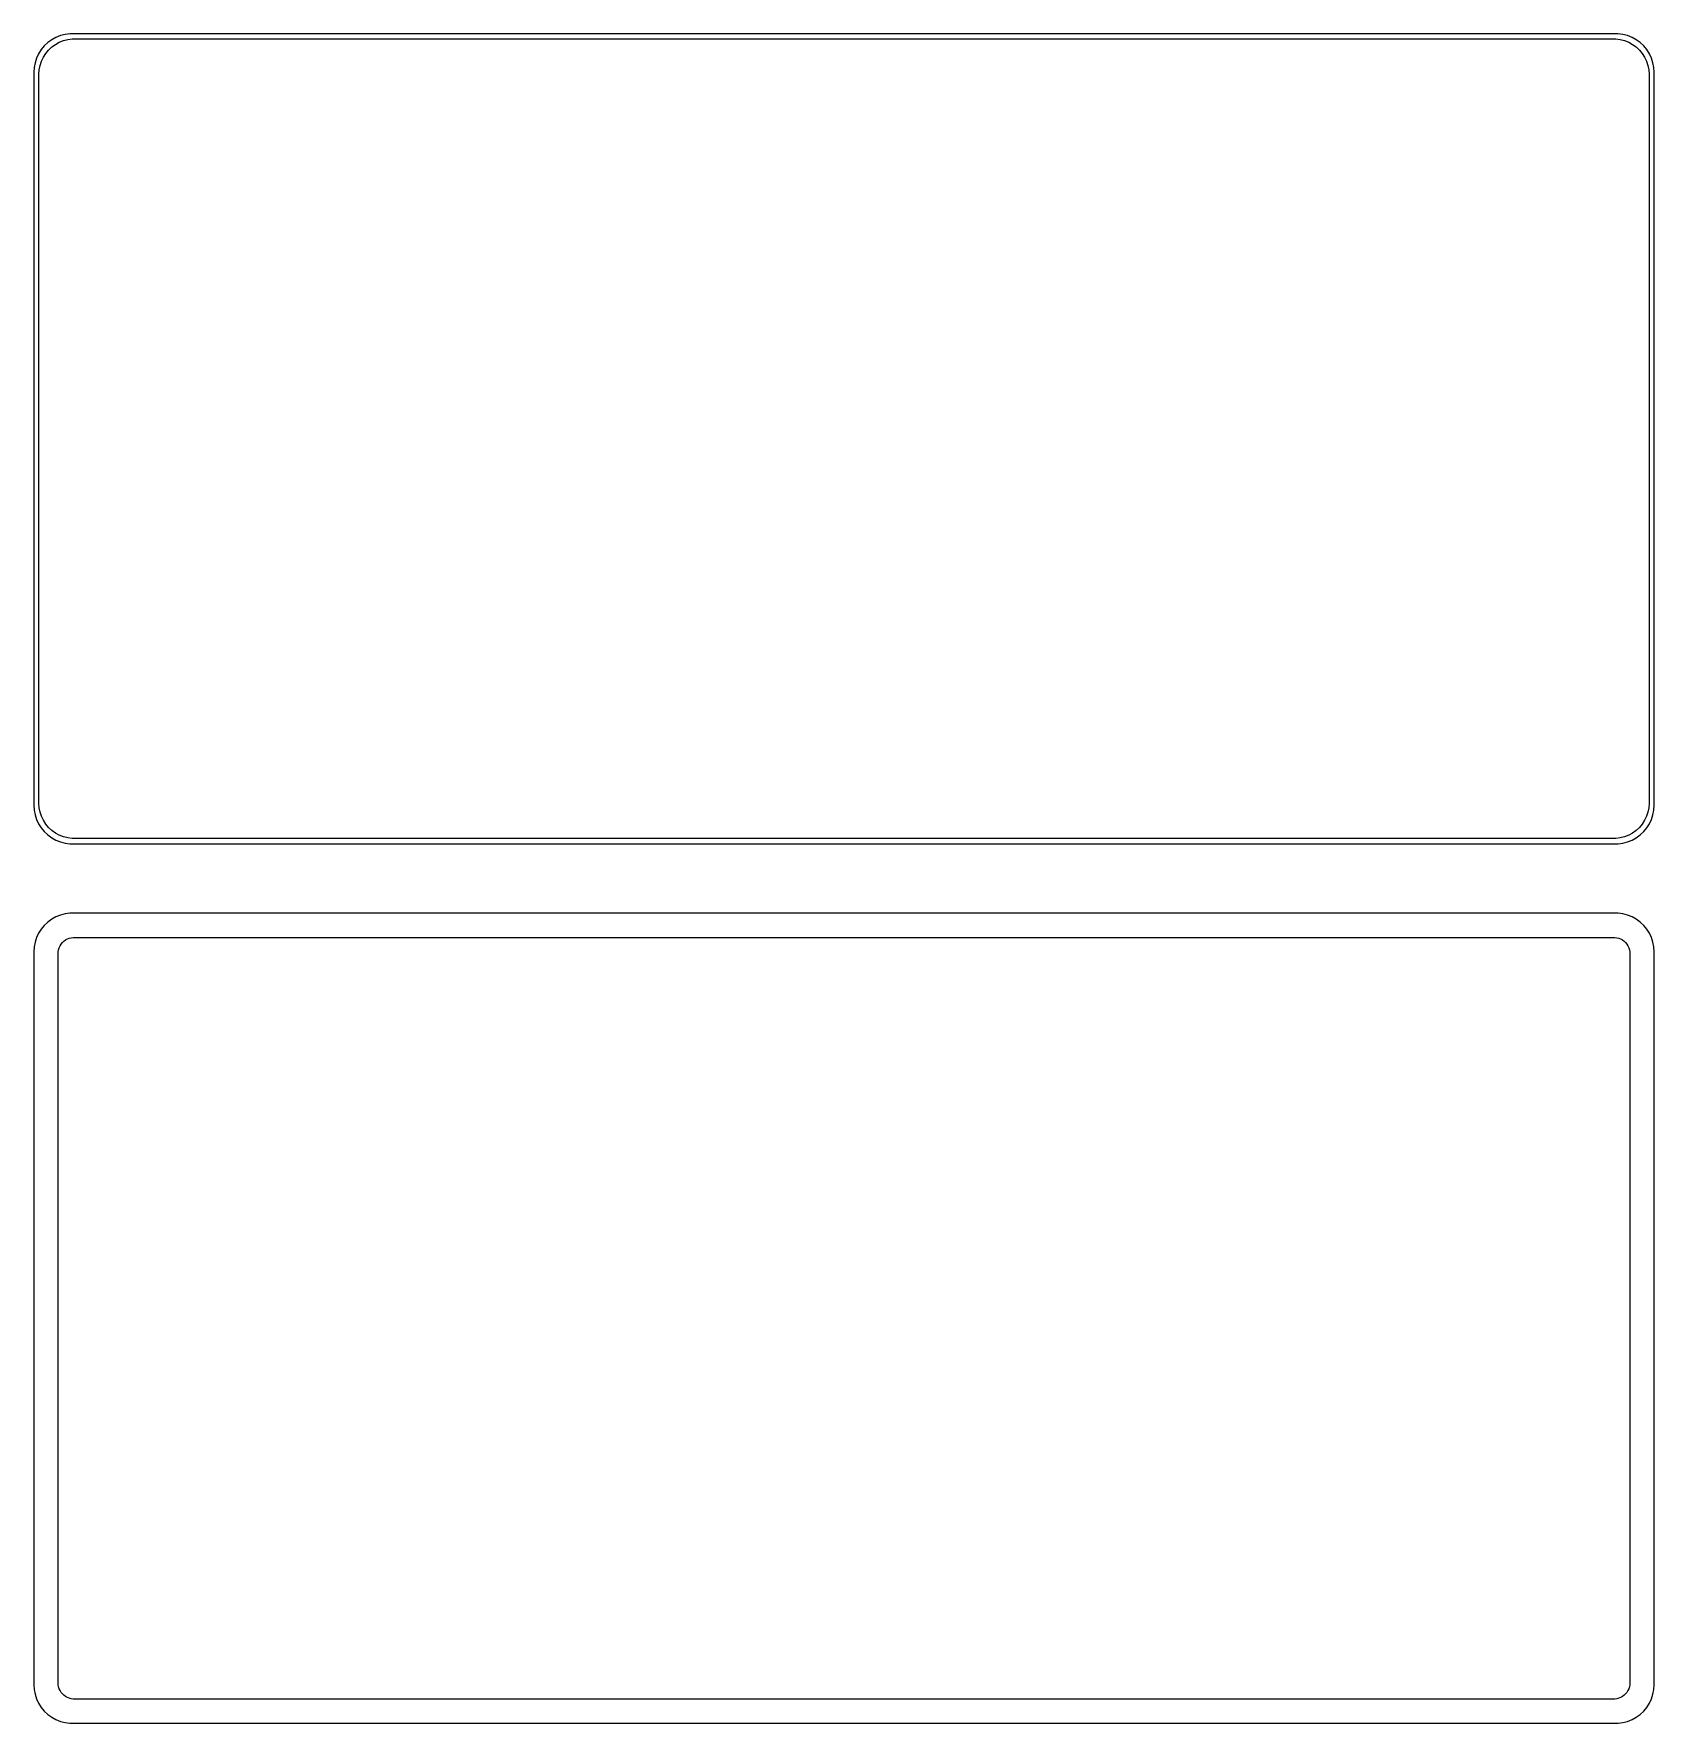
# Model space of a CAD drawing. Header units: metres. Extents: x -105 to 105, y 176 to 394.
import ezdxf

# ---------------------------------------------------------------- set-up
doc = ezdxf.new("R2010")
doc.units = ezdxf.units.M

msp = doc.modelspace()

# ---------------------------------------------------------------- linework, layer by layer
for p, q in [((-101.545, 394.255), (-102.129, 394.024)), ((-100.937, 394.411), (-101.545, 394.255)), ((-100.314, 394.49), (-100.937, 394.411)), ((100.314, 394.49), (-100.314, 394.49)), ((100.937, 394.411), (100.314, 394.49)), ((101.545, 394.255), (100.937, 394.411)), ((102.129, 394.024), (101.545, 394.255)), ((-104.045, 392.439), (-104.382, 391.909)), ((-103.645, 392.923), (-104.045, 392.439)), ((-103.187, 393.353), (-103.645, 392.923)), ((-103.454, 391.941), (-103.088, 392.384)), ((-102.679, 393.722), (-103.187, 393.353)), ((-103.088, 392.384), (-102.668, 392.778)), ((-102.129, 394.024), (-102.679, 393.722)), ((-102.668, 392.778), (-102.203, 393.116)), ((-102.203, 393.116), (-101.699, 393.393)), ((-101.699, 393.393), (-101.165, 393.604)), ((-101.165, 393.604), (-100.608, 393.747)), ((-100.608, 393.747), (-100.037, 393.819)), ((-100.037, 393.819), (100.037, 393.819)), ((100.037, 393.819), (100.608, 393.747)), ((100.608, 393.747), (101.165, 393.604)), ((101.165, 393.604), (101.699, 393.393)), ((101.699, 393.393), (102.203, 393.116)), ((102.679, 393.722), (102.129, 394.024)), ((102.203, 393.116), (102.668, 392.778)), ((102.668, 392.778), (103.088, 392.384)), ((103.187, 393.353), (102.679, 393.722)), ((103.088, 392.384), (103.454, 391.941)), ((103.645, 392.923), (103.187, 393.353)), ((104.045, 392.439), (103.645, 392.923)), ((104.382, 391.909), (104.045, 392.439)), ((-104.961, 390.127), (-105, 389.5)), ((-104.843, 390.743), (-104.961, 390.127)), ((-104.649, 391.341), (-104.843, 390.743)), ((-104.382, 391.909), (-104.649, 391.341)), ((-104.328, 389.25), (-104.292, 389.824)), ((-104.292, 389.824), (-104.185, 390.389)), ((-104.185, 390.389), (-104.007, 390.935)), ((-104.007, 390.935), (-103.762, 391.456)), ((-103.762, 391.456), (-103.454, 391.941)), ((103.454, 391.941), (103.762, 391.456)), ((103.762, 391.456), (104.007, 390.935)), ((104.007, 390.935), (104.185, 390.389)), ((104.185, 390.389), (104.292, 389.824)), ((104.292, 389.824), (104.328, 389.25)), ((104.649, 391.341), (104.382, 391.909)), ((104.843, 390.743), (104.649, 391.341)), ((104.961, 390.127), (104.843, 390.743)), ((105, 389.5), (104.961, 390.127)), ((-105, 389.5), (-105, 294.5)), ((-104.328, 294.75), (-104.328, 389.25)), ((104.328, 389.25), (104.328, 294.75)), ((105, 294.5), (105, 389.5)), ((-105, 294.5), (-104.961, 293.873)), ((-104.961, 293.873), (-104.843, 293.257)), ((-104.292, 294.176), (-104.328, 294.75)), ((-104.185, 293.611), (-104.292, 294.176)), ((-104.007, 293.065), (-104.185, 293.611)), ((104.185, 293.611), (104.007, 293.065)), ((104.292, 294.176), (104.185, 293.611)), ((104.328, 294.75), (104.292, 294.176)), ((104.843, 293.257), (104.961, 293.873)), ((104.961, 293.873), (105, 294.5)), ((-104.843, 293.257), (-104.649, 292.659)), ((-104.649, 292.659), (-104.382, 292.091)), ((-104.382, 292.091), (-104.045, 291.561)), ((-104.045, 291.561), (-103.645, 291.077)), ((-103.762, 292.544), (-104.007, 293.065)), ((-103.454, 292.059), (-103.762, 292.544)), ((-103.088, 291.616), (-103.454, 292.059)), ((-102.668, 291.222), (-103.088, 291.616)), ((103.088, 291.616), (102.668, 291.222)), ((103.454, 292.059), (103.088, 291.616)), ((103.762, 292.544), (103.454, 292.059)), ((103.645, 291.077), (104.045, 291.561)), ((104.007, 293.065), (103.762, 292.544)), ((104.045, 291.561), (104.382, 292.091)), ((104.382, 292.091), (104.649, 292.659)), ((104.649, 292.659), (104.843, 293.257)), ((-103.645, 291.077), (-103.187, 290.647)), ((-103.187, 290.647), (-102.679, 290.278)), ((-102.679, 290.278), (-102.129, 289.976)), ((-102.203, 290.884), (-102.668, 291.222)), ((-101.699, 290.607), (-102.203, 290.884)), ((-102.129, 289.976), (-101.545, 289.745)), ((-101.165, 290.396), (-101.699, 290.607)), ((-101.545, 289.745), (-100.937, 289.589)), ((-100.608, 290.253), (-101.165, 290.396)), ((-100.937, 289.589), (-100.314, 289.51)), ((-100.037, 290.181), (-100.608, 290.253)), ((-100.314, 289.51), (100.314, 289.51)), ((100.037, 290.181), (-100.037, 290.181)), ((100.608, 290.253), (100.037, 290.181)), ((100.314, 289.51), (100.937, 289.589)), ((101.165, 290.396), (100.608, 290.253)), ((100.937, 289.589), (101.545, 289.745)), ((101.699, 290.607), (101.165, 290.396)), ((101.545, 289.745), (102.129, 289.976)), ((102.203, 290.884), (101.699, 290.607)), ((102.129, 289.976), (102.679, 290.278)), ((102.668, 291.222), (102.203, 290.884)), ((102.679, 290.278), (103.187, 290.647)), ((103.187, 290.647), (103.645, 291.077)), ((-100.937, 280.411), (-101.545, 280.255)), ((-100.314, 280.49), (-100.937, 280.411)), ((100.314, 280.49), (-100.314, 280.49)), ((100.937, 280.411), (100.314, 280.49)), ((101.545, 280.255), (100.937, 280.411)), ((-104.045, 278.439), (-104.382, 277.909)), ((-103.645, 278.923), (-104.045, 278.439)), ((-103.187, 279.353), (-103.645, 278.923)), ((-102.679, 279.722), (-103.187, 279.353)), ((-102.129, 280.024), (-102.679, 279.722)), ((-101.545, 280.255), (-102.129, 280.024)), ((102.129, 280.024), (101.545, 280.255)), ((102.679, 279.722), (102.129, 280.024)), ((103.187, 279.353), (102.679, 279.722)), ((103.645, 278.923), (103.187, 279.353)), ((104.045, 278.439), (103.645, 278.923)), ((104.382, 277.909), (104.045, 278.439)), ((-104.961, 276.127), (-105, 275.5)), ((-104.843, 276.743), (-104.961, 276.127)), ((-104.649, 277.341), (-104.843, 276.743)), ((-104.382, 277.909), (-104.649, 277.341)), ((-101.793, 275.775), (-101.711, 276.027)), ((-101.711, 276.027), (-101.599, 276.266)), ((-101.599, 276.266), (-101.457, 276.49)), ((-101.457, 276.49), (-101.288, 276.694)), ((-101.288, 276.694), (-101.095, 276.875)), ((-101.095, 276.875), (-100.88, 277.031)), ((-100.88, 277.031), (-100.648, 277.159)), ((-100.648, 277.159), (-100.402, 277.256)), ((-100.402, 277.256), (-100.145, 277.322)), ((-100.145, 277.322), (-99.882, 277.355)), ((-99.882, 277.355), (99.882, 277.355)), ((99.882, 277.355), (100.145, 277.322)), ((100.145, 277.322), (100.402, 277.256)), ((100.402, 277.256), (100.648, 277.159)), ((100.648, 277.159), (100.88, 277.031)), ((100.88, 277.031), (101.095, 276.875)), ((101.095, 276.875), (101.288, 276.694)), ((101.288, 276.694), (101.457, 276.49)), ((101.457, 276.49), (101.599, 276.266)), ((101.599, 276.266), (101.711, 276.027)), ((101.711, 276.027), (101.793, 275.775)), ((104.649, 277.341), (104.382, 277.909)), ((104.843, 276.743), (104.649, 277.341)), ((104.961, 276.127), (104.843, 276.743)), ((105, 275.5), (104.961, 276.127)), ((-105, 275.5), (-105, 180.5)), ((-101.86, 275.25), (-101.843, 275.514)), ((-101.86, 180.75), (-101.86, 275.25)), ((-101.843, 275.514), (-101.793, 275.775)), ((101.793, 275.775), (101.843, 275.514)), ((101.843, 275.514), (101.86, 275.25)), ((101.86, 275.25), (101.86, 180.75)), ((105, 180.5), (105, 275.5)), ((-105, 180.5), (-104.961, 179.873)), ((-104.961, 179.873), (-104.843, 179.257)), ((-101.843, 180.486), (-101.86, 180.75)), ((-101.793, 180.225), (-101.843, 180.486)), ((-101.711, 179.973), (-101.793, 180.225)), ((-101.599, 179.734), (-101.711, 179.973)), ((-101.457, 179.51), (-101.599, 179.734)), ((101.599, 179.734), (101.457, 179.51)), ((101.711, 179.973), (101.599, 179.734)), ((101.793, 180.225), (101.711, 179.973)), ((101.843, 180.486), (101.793, 180.225)), ((101.86, 180.75), (101.843, 180.486)), ((104.843, 179.257), (104.961, 179.873)), ((104.961, 179.873), (105, 180.5)), ((-104.843, 179.257), (-104.649, 178.659)), ((-104.649, 178.659), (-104.382, 178.091)), ((-104.382, 178.091), (-104.045, 177.561)), ((-104.045, 177.561), (-103.645, 177.077)), ((-101.288, 179.306), (-101.457, 179.51)), ((-101.095, 179.125), (-101.288, 179.306)), ((-100.88, 178.969), (-101.095, 179.125)), ((-100.648, 178.841), (-100.88, 178.969)), ((-100.402, 178.744), (-100.648, 178.841)), ((-100.145, 178.678), (-100.402, 178.744)), ((-99.882, 178.645), (-100.145, 178.678)), ((99.882, 178.645), (-99.882, 178.645)), ((100.145, 178.678), (99.882, 178.645)), ((100.402, 178.744), (100.145, 178.678)), ((100.648, 178.841), (100.402, 178.744)), ((100.88, 178.969), (100.648, 178.841)), ((101.095, 179.125), (100.88, 178.969)), ((101.288, 179.306), (101.095, 179.125)), ((101.457, 179.51), (101.288, 179.306)), ((103.645, 177.077), (104.045, 177.561)), ((104.045, 177.561), (104.382, 178.091)), ((104.382, 178.091), (104.649, 178.659)), ((104.649, 178.659), (104.843, 179.257)), ((-103.645, 177.077), (-103.187, 176.647)), ((-103.187, 176.647), (-102.679, 176.278)), ((-102.679, 176.278), (-102.129, 175.976)), ((-102.129, 175.976), (-101.545, 175.745)), ((-101.545, 175.745), (-100.937, 175.589)), ((-100.937, 175.589), (-100.314, 175.51)), ((-100.314, 175.51), (100.314, 175.51)), ((100.314, 175.51), (100.937, 175.589)), ((100.937, 175.589), (101.545, 175.745)), ((101.545, 175.745), (102.129, 175.976)), ((102.129, 175.976), (102.679, 176.278)), ((102.679, 176.278), (103.187, 176.647)), ((103.187, 176.647), (103.645, 177.077))]:
    msp.add_line(p, q)

doc.saveas('drawing.dxf')
